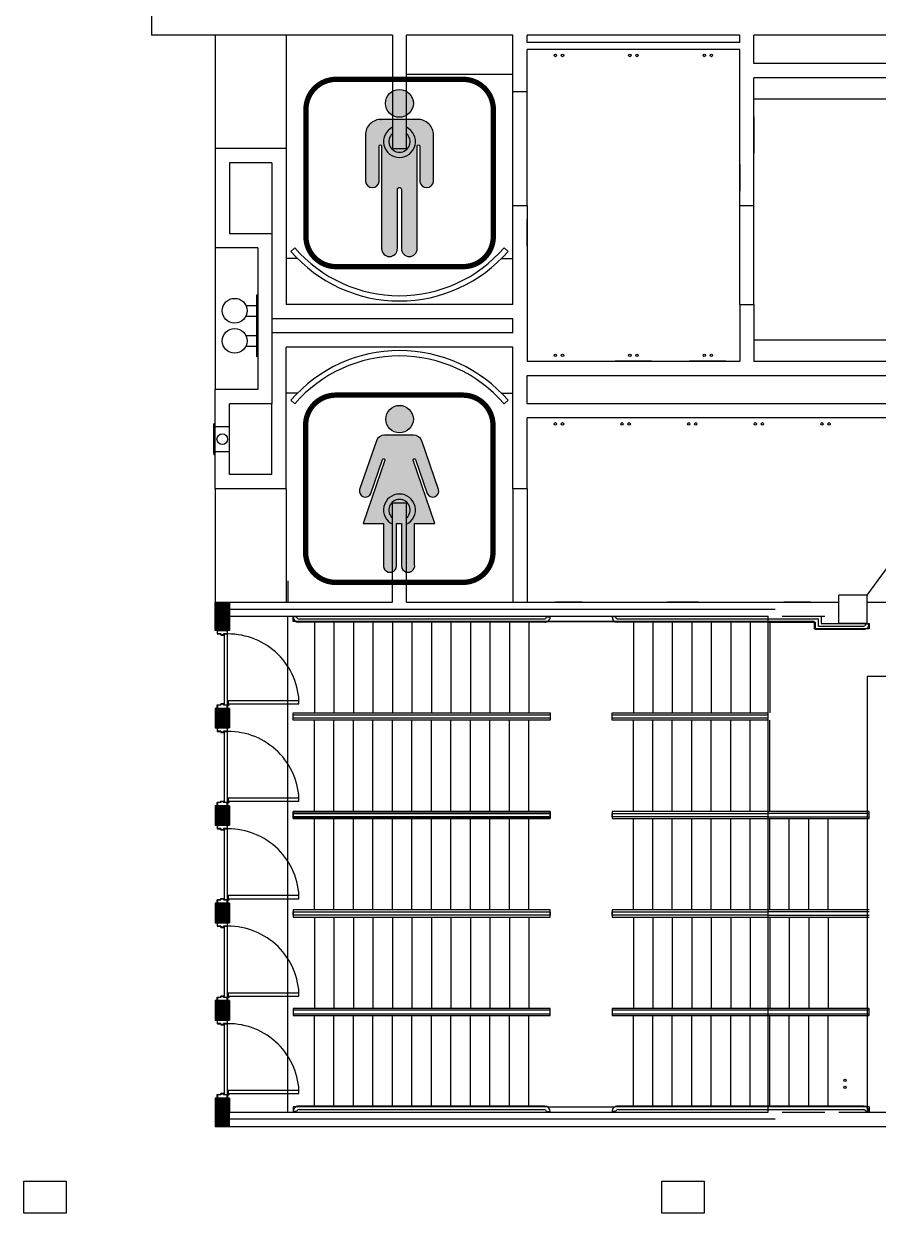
# Model space of a CAD drawing. Extents: x -2543 to 6312, y -522 to 14878.
# Drawn here: x 5508 to 5990, y 5511 to 6182 of the extents above; entities that cross this region are included whole.
import ezdxf

# ---------------------------------------------------------------- set-up
doc = ezdxf.new("R2010")
doc.units = 0
doc.header["$LTSCALE"] = 5000
doc.header["$PDSIZE"] = 1
doc.layers.add('show_xref', color=7, linetype='Continuous')

# ---------------------------------------------------------------- blocks, each defined once
blk = doc.blocks.new('OCCC Phase V$0$I-Rstmen')
h = blk.add_hatch(color=256)
edge = h.paths.add_edge_path()
edge.add_arc((53.94217236, 22.80841982), 7.86485912, 0, 360.0000000000008)
h = blk.add_hatch(color=256)
edge = h.paths.add_edge_path()
edge.add_line((43.36776537, 13.78728022), (43.63229853, 13.78728022))
edge.add_line((43.63229853, 13.78728022), (43.91094377, 13.78728022))
edge.add_arc((43.63935452745231, 4.867709914520999), 8.923704116063677, 88.2559573455592, 179.9812346534924)
edge.add_line((34.71565089, 4.87063258), (34.71565089, -21.32201987))
edge.add_arc((38.616684235, -20.71828853214634), 3.947474216142326, 188.7974105212529, 351.2025894787488)
edge.add_line((42.51771758, -21.32201987), (42.51771758, -1.25956268))
edge.add_arc((43.214330675, -1.25956268), 0.696613095, 0, 180.0000000000004, ccw=False)
edge.add_line((43.91094377, -1.25956268), (43.91094377, -24.66576273))
edge.add_line((43.91094377, -24.66576273), (43.91094377, -59.21777234))
edge.add_arc((48.36926759, -59.21777234), 4.458323819999997, 180.0000000000004, 360)
edge.add_line((52.82759141, -59.21777234), (52.82759141, -25.78034369))
edge.add_arc((53.942172365, -25.78034369), 1.114580955000001, 0, 180.0000000000004, ccw=False)
edge.add_line((55.05675332, -25.78034369), (55.05675332, -59.21777234))
edge.add_arc((59.51507714, -59.21777234), 4.45832382, 180.0000000000004, 360)
edge.add_line((63.97340096, -59.21777234), (63.97340096, -24.66576273))
edge.add_line((63.97340096, -24.66576273), (63.97340096, -1.25956268))
edge.add_arc((64.670014055, -1.25956268), 0.696613095, 0, 180.0000000000004, ccw=False)
edge.add_line((65.36662715, -1.25956268), (65.36662715, -21.32201987))
edge.add_arc((69.267660495, -20.71828853214634), 3.947474216142326, 188.7974105212529, 351.2025894787488)
edge.add_line((73.16869384, -21.32201987), (73.16869384, 4.87063258))
edge.add_arc((64.24499020254778, 4.867709914520907), 8.923704116063677, 0.0187653465081772, 91.74404265444139)
edge.add_line((63.97340096, 13.78728022), (43.36776537, 13.78728022))
at = {"const_width": 3}
blk.add_lwpolyline([(18.18275073, -69.3598488), (89.92841465, -69.3598488, 0.41421356), (106.92080873, -52.36745471), (106.92080873, 19.3782092, 0.41421356), (89.92841465, 36.37060329), (18.18275073, 36.37060329, 0.41421356), (1.19035665, 19.3782092), (1.19035665, -52.36745471, 0.41421356)], format="xyb", close=True, dxfattribs=at)
blk.add_lwpolyline([(43.63229853, 13.78728022), (43.91094377, 13.78728022, 0.42306085), (34.71565089, 4.87063258), (34.71565089, -21.32201987, 0.85714286), (42.51771758, -21.32201987), (42.51771758, -1.25956268, -1), (43.91094377, -1.25956268), (43.91094377, -24.66576273), (43.91094377, -59.21777234, 1), (52.82759141, -59.21777234), (52.82759141, -25.78034369, -1), (55.05675332, -25.78034369), (55.05675332, -59.21777234, 1), (63.97340096, -59.21777234), (63.97340096, -24.66576273), (63.97340096, -1.25956268, -1), (65.36662715, -1.25956268), (65.36662715, -21.32201987, 0.85714286), (73.16869384, -21.32201987), (73.16869384, 4.87063258, 0.42306085), (63.97340096, 13.78728022), (43.36776537, 13.78728022)], format="xyb", close=True)
blk.add_circle((53.94217236, 22.80841982), 7.86485912)
blk = doc.blocks.new('OCCC Phase V$0$I-Rstwmn')
h = blk.add_hatch(color=256)
edge = h.paths.add_edge_path()
edge.add_arc((54.12200597, 22.72633557), 7.79171646, 0, 360.0000000000008)
h = blk.add_hatch(color=256)
edge = h.paths.add_edge_path()
edge.add_line((61.79568616, -0.52068365), (74.05477473, -36.12366201))
edge.add_line((74.05477473, -36.12366201), (62.64704409, -36.12366201))
edge.add_line((62.64704409, -36.12366201), (62.64704409, -59.29985659))
edge.add_arc((58.94181551, -59.98934580506506), 3.768834595433958, -190.54134138529582, 10.54134138529588, ccw=False)
edge.add_line((55.23658693, -59.29985659), (55.23658693, -36.12366201))
edge.add_line((55.23658693, -36.12366201), (53.85041677, -36.12366201))
edge.add_line((53.85041677, -36.12366201), (52.46424661, -36.12366201))
edge.add_line((52.46424661, -36.12366201), (52.46424661, -59.29985659))
edge.add_arc((48.75901802999999, -59.98934580506506), 3.768834595433958, -190.54134138529582, 10.54134138529588, ccw=False)
edge.add_line((45.05378945, -59.29985659), (45.05378945, -36.12366201))
edge.add_line((45.05378945, -36.12366201), (33.64605881, -36.12366201))
edge.add_line((33.64605881, -36.12366201), (45.90514737, -0.52068365))
edge.add_arc((45.24695481802243, -0.3125303474150642), 0.6903225571106276, 342.4504485692472, 519.5495513730091)
edge.add_line((44.60014004, -0.07133359), (38.02170285, -19.17650245))
edge.add_arc((34.86522467057643, -17.93430531251272), 3.392109701286016, 163.4815705511478, 338.5184294105334, ccw=False)
edge.add_line((31.613113, -16.969848), (41.0576729, 10.45914558))
edge.add_arc((45.60846772432711, 8.892181227520654), 4.813014732479354, 89.99999999999437, 160.9999996392767, ccw=False)
edge.add_line((45.60846769, 13.70519596), (53.85041677, 13.70519596))
edge.add_line((53.85041677, 13.70519596), (62.09236584, 13.70519596))
edge.add_arc((62.09236581067292, 8.89218122051089), 4.813014739489101, 19.00000042024533, 89.99999999999437, ccw=False)
edge.add_line((66.64316064, 10.45914558), (76.08772053, -16.969848))
edge.add_arc((72.83560886442355, -17.93430531272942), 3.392109696553987, -158.51842938301013, 16.518429476373626, ccw=False)
edge.add_line((69.67913069, -19.17650245), (63.10069349, -0.07133359))
edge.add_arc((62.45387871197757, -0.312530347415064), 0.6903225571106243, 20.45044862699087, 197.5495514307545)
at = {"const_width": 3}
blk.add_lwpolyline([(18.11510496, -69.44193305), (89.86076888, -69.44193305, 0.41421356), (106.85316297, -52.44953897), (106.85316297, 19.29612495, 0.41421356), (89.86076888, 36.28851904), (18.11510496, 36.28851904, 0.41421356), (1.12271088, 19.29612495), (1.12271088, -52.44953897, 0.41421356)], format="xyb", close=True, dxfattribs=at)
blk.add_lwpolyline([(61.79568616, -0.52068365, -0.975), (63.10069349, -0.07133359), (69.67913069, -19.17650245, 0.9576), (76.08772053, -16.969848), (66.64316064, 10.45914558, 0.32010252), (62.09236584, 13.70519596), (53.85041677, 13.70519596), (45.60846769, 13.70519596, 0.32010252), (41.0576729, 10.45914558), (31.613113, -16.969848, 0.9576), (38.02170285, -19.17650245), (44.60014004, -0.07133359, -0.975), (45.90514737, -0.52068365), (33.64605881, -36.12366201), (45.05378945, -36.12366201), (45.05378945, -59.29985659, 1.20325203), (52.46424661, -59.29985659), (52.46424661, -36.12366201), (53.85041677, -36.12366201), (55.23658693, -36.12366201), (55.23658693, -59.29985659, 1.20325203), (62.64704409, -59.29985659), (62.64704409, -36.12366201), (74.05477473, -36.12366201)], format="xyb", close=True)
blk.add_circle((54.12200597, 22.72633557), 7.79171646)
blk = doc.blocks.new('FACILITY_X0000198')
at = {"layer": 'show_xref', "color": 0}
for p, q in [((5580.00004448, 6210), (5580.00004448, 6176)), ((5716.00004448, 6176), (5580.00004448, 6176)), ((5616.00004448, 6176), (5616.00004448, 6112)), ((5656.00004448, 6176), (5656.00004448, 6112)), ((5716.00004448, 6176), (5716.00004448, 6112)), ((5784.00004448, 6176), (5724.00004448, 6176)), ((5724.00004448, 6112), (5724.00004448, 6176)), ((5784.00004448, 6144), (5784.00004448, 6176)), ((5912.00004448, 6176), (5792.00004448, 6176)), ((5792.00004448, 6172), (5792.00004448, 6176)), ((5912.00004448, 6172), (5792.00004448, 6172)), ((5912.00004448, 6172), (5912.00004448, 6176)), ((6164.00004448, 6176), (5920.00004448, 6176)), ((5920.00004448, 6160), (5920.00004448, 6176)), ((5792.00004448, 6144), (5792.00004448, 6168)), ((5912.00004448, 6168), (5792.00004448, 6168)), ((5912.00004448, 6080), (5912.00004448, 6168)), ((6164.00004448, 6160), (5920.00004448, 6160)), ((5724.00004448, 6154), (5784.00004448, 6154)), ((6164.00004448, 6152), (5920.00004448, 6152)), ((5920.00004448, 6080), (5920.00004448, 6152)), ((5783.99995552, 6080), (5783.99995552, 6144)), ((5792.00004448, 6144), (5784.00004448, 6144)), ((5791.99995552, 6080), (5791.99995552, 6144)), ((6164.00004448, 6140), (5919.99995552, 6140)), ((5919.99995552, 6130), (5919.99995552, 6109.5)), ((5656.00004448, 6112), (5616.00004448, 6112)), ((5616.00004448, 6112), (5616.00004448, 6056)), ((5656.00004448, 6112), (5656.00004448, 6024)), ((5716.00004448, 6112), (5724.00004448, 6112)), ((5648.00004448, 6104), (5624.00004448, 6104)), ((5624.00004448, 6104), (5624.00004448, 6064)), ((5648.00004448, 6104), (5648.00004448, 6064)), ((5911.99995552, 6103), (5911.99995552, 6088)), ((5784.00004448, 6080), (5792.00004448, 6080)), ((5784.00004448, 6024), (5784.00004448, 6080)), ((5792.00004448, 6080), (5792.00004448, 5992)), ((5911.99995552, 6024), (5911.99995552, 6080)), ((5912.00004448, 6080), (5920.00004448, 6080)), ((5919.99995552, 6024), (5919.99995552, 6080)), ((5792.00004448, 6056.9375), (5792.00004448, 6071.9375)), ((5648.00004448, 6064), (5624.00004448, 6064)), ((5648.00004448, 6064), (5648.00004448, 6016)), ((5616.00004448, 6056), (5616.00004448, 5976)), ((5640.00004448, 6056), (5616.00004448, 6056)), ((5640.00004448, 6056), (5640.00004448, 5976)), ((5661.00080252, 6055.9803253), (5658.73155252, 6054.0180753)), ((5778.99928643, 6055.9803253), (5781.26853643, 6054.0180753)), ((5662.47030252, 6049.9803253), (5656.00080252, 6049.9803253)), ((5777.52978643, 6049.9803253), (5783.99928643, 6049.9803253)), ((5633.32091948, 6023.5), (5639.50004448, 6023.5)), ((5784.00004448, 6024), (5656.00004448, 6024)), ((5912.00004448, 6024), (5912.00004448, 5992)), ((5912.00004448, 6024), (5920.00004448, 6024)), ((5920.00004448, 6024), (5920.00004448, 5992)), ((5633.32091948, 6017.5), (5639.50004448, 6017.5)), ((5784.00004448, 6016), (5648.00004448, 6016)), ((5648.00004448, 6016), (5648.00004448, 6008)), ((5784.00004448, 6008), (5784.00004448, 6016)), ((5633.32091948, 6006.5), (5639.50004448, 6006.5)), ((5784.00004448, 6008), (5648.00004448, 6008)), ((5648.00004448, 6008), (5648.00004448, 5968)), ((5919.99995552, 6004), (6164.00004448, 6004)), ((5633.32091948, 6000.5), (5639.50004448, 6000.5)), ((5784.00004448, 6000), (5656.00004448, 6000)), ((5656.00004448, 5920), (5656.00004448, 6000)), ((5784.00004448, 5920), (5784.00004448, 6000)), ((5792.00004448, 5992), (5912.00004448, 5992)), ((5799.74995552, 5992), (5820.24995552, 5992)), ((5862.24995552, 5992), (5841.74995552, 5992)), ((5904.24995552, 5992), (5883.74995552, 5992)), ((5920.00004448, 5992), (6164.00004448, 5992)), ((5930.37495902, 5992), (5948.37495202, 5992)), ((5792.00004448, 5968), (5792.00004448, 5984)), ((5792.00004448, 5984), (6096.00004448, 5984)), ((5616.00004448, 5920), (5616.00004448, 5976)), ((5640.00004448, 5976), (5616.00004448, 5976)), ((5662.46946711, 5974.01961717), (5655.99996711, 5974.01961717)), ((5660.99996711, 5968.01961717), (5658.73071711, 5969.98186717)), ((5777.53046711, 5974.01961717), (5783.99996711, 5974.01961717)), ((5778.99996711, 5968.01961717), (5781.26921711, 5969.98186717)), ((5624.00004448, 5928), (5624.00004448, 5968)), ((5648.00004448, 5968), (5624.00004448, 5968)), ((5648.00004448, 5928), (5648.00004448, 5968)), ((6096.00004448, 5968), (5792.00004448, 5968)), ((5615.99995552, 5939), (5615.99995552, 5957)), ((5615.99995552, 5957), (5615.99995552, 5957)), ((5792.00004448, 5920), (5792.00004448, 5960)), ((6016.00004448, 5960), (5792.00004448, 5960)), ((5615.99995552, 5939), (5615.99995552, 5939)), ((5648.00004448, 5928), (5624.00004448, 5928)), ((5616.00004448, 5920), (5616.00004448, 5856)), ((5656.00004448, 5920), (5616.00004448, 5920)), ((5656.00004448, 5920), (5656.00004448, 5856)), ((5783.99995552, 5920), (5783.99995552, 5856)), ((5792.00004448, 5920), (5784.00004448, 5920)), ((5791.99995552, 5920), (5791.99995552, 5856)), ((5716.00004448, 5856), (5716.00004448, 5912)), ((5716.00004448, 5912), (5724.00004448, 5912)), ((5724.00004448, 5856), (5724.00004448, 5912)), ((5984.00008895, 5860.0000625), (6016.00004448, 5904)), ((5657, 5868.000125), (5657, 5855.99953052)), ((5616, 5856), (5624, 5856)), ((5616, 5856), (5624, 5856)), ((5616.00004448, 5856), (5716.00004448, 5856)), ((5616.00004448, 5856), (5616.00004448, 5840.00018627)), ((5724.00004448, 5856), (5968.00004448, 5856)), ((5823.06254448, 5856), (5808.06254448, 5856)), ((5888.75006671, 5856), (5871.25006671, 5856)), ((5951.93758895, 5856), (5936.93758895, 5856)), ((5984.00008895, 5860.0000625), (5968.00008895, 5860.0000625)), ((5968.00008895, 5844.0000625), (5968.00008895, 5860.0000625)), ((5984.00008895, 5844.0000625), (5984.00008895, 5860.0000625)), ((5984.00008895, 5856), (6096.00004448, 5856)), ((5619, 5852.000125), (5932, 5852.000125)), ((5624.00004448, 5848), (5928.00004448, 5848)), ((5624.00004448, 5848), (5624.00004448, 5840.00018627)), ((5657, 5568), (5657, 5848)), ((5660.00189092, 5845), (5660.00189092, 5848)), ((5661.95620769, 5847.6), (5660.00189092, 5847.6)), ((5661.50522796, 5845), (5660.00189092, 5845)), ((5954.00000867, 5845), (5661.50522796, 5845)), ((5802.00189092, 5844.6), (5663.00189092, 5844.6)), ((5663.40189092, 5846.5), (5801.60189092, 5846.5)), ((5672.00189092, 5844.6), (5672.00189092, 5793.4)), ((5683.00189092, 5844.6), (5683.00189092, 5793.4)), ((5694.00189092, 5844.6), (5694.00189092, 5793.4)), ((5705.00189092, 5844.6), (5705.00189092, 5793.4)), ((5716.00189092, 5844.6), (5716.00189092, 5793.4)), ((5727.00189092, 5844.6), (5727.00189092, 5793.4)), ((5738.00189092, 5844.6), (5738.00189092, 5793.4)), ((5749.00189092, 5844.6), (5749.00189092, 5793.4)), ((5760.00189092, 5844.6), (5760.00189092, 5793.4)), ((5771.00189092, 5844.6), (5771.00189092, 5793.4)), ((5782.00189092, 5844.6), (5782.00189092, 5793.4)), ((5793.00189092, 5844.6), (5793.00189092, 5793.4)), ((5803.04757415, 5847.6), (5805.00189092, 5847.6)), ((5803.49855387, 5845), (5841.47277772, 5845)), ((5841.92375744, 5847.6), (5839.96944067, 5847.6)), ((5928.00004448, 5844.6), (5842.96944067, 5844.6)), ((5843.36944067, 5846.5), (5928.00004448, 5846.5)), ((5851.96944067, 5844.6), (5851.96944067, 5793.4)), ((5862.96944067, 5844.6), (5862.96944067, 5793.4)), ((5873.96944067, 5844.6), (5873.96944067, 5793.4)), ((5884.96944067, 5844.6), (5884.96944067, 5793.4)), ((5895.96944067, 5844.6), (5895.96944067, 5793.4)), ((5906.96944067, 5844.6), (5906.96944067, 5793.4)), ((5917.96944067, 5844.6), (5917.96944067, 5793.4)), ((5928.00004448, 5568), (5928.00004448, 5848)), ((5928.00004448, 5846.5), (5956.50058551, 5846.5)), ((5928.00004448, 5844.6), (5954.60058551, 5844.6)), ((5928.96944067, 5844.6), (5928.96944067, 5793.4)), ((5936.00004448, 5848), (5960.00004448, 5848)), ((5954.00000867, 5845), (5954.00000857, 5841)), ((5954.60058551, 5844.6), (5954.60058551, 5840.60057686)), ((5956.50058551, 5842.50057686), (5956.50058551, 5846.5)), ((5956.50058551, 5842.50057686), (5981.96944932, 5842.50057686)), ((5958.00000874, 5847.99942314), (5958.00000865, 5844)), ((5958.00000865, 5844), (5984.96944067, 5844)), ((5984.00008895, 5844.0000625), (5968.00008895, 5844.0000625)), ((5984.00008895, 5844.0000625), (5968.00008895, 5844.0000625)), ((5984.96944932, 5843.60057686), (5983.06944932, 5843.60057686)), ((5984.96944067, 5844), (5984.96944067, 5841)), ((5624.00004448, 5840.00018627), (5616.00004448, 5840.00018627)), ((5617.62505025, 5839.87518627), (5617.62505025, 5840.00018627)), ((5617.62505025, 5840.00018627), (5622.37505025, 5840.00018627)), ((5622.37505025, 5840.00018627), (5622.37505025, 5839.87518627)), ((5954.60058551, 5841), (5954.00000857, 5841)), ((5984.96944067, 5841), (5954.60058551, 5841)), ((5981.96944932, 5840.60057686), (5954.60058551, 5840.60057686)), ((6142, 5814.000125), (5984, 5814.000125)), ((5984, 5814.000125), (5984, 5568.000125)), ((5624.00004448, 5796.00018627), (5616.00004448, 5796.00018627)), ((5616.00004448, 5796.00002424), (5616.00004448, 5785.00001212)), ((5617.62505025, 5796.12518627), (5617.62505025, 5796.00018627)), ((5617.62505025, 5796.00018627), (5622.37505025, 5796.00018627)), ((5622.37505025, 5796.00018627), (5622.37505025, 5796.12518627)), ((5624.00004448, 5796.00002424), (5624.00004448, 5785.00001212)), ((5660.00189092, 5789.4), (5660.00189092, 5793.4)), ((5660.00189092, 5793.4), (5805.00189092, 5793.4)), ((5660.00189092, 5790.45), (5660.00189092, 5792.35)), ((5660.00189092, 5792.35), (5805.00189092, 5792.35)), ((5805.00189092, 5790.45), (5660.00189092, 5790.45)), ((5805.00189092, 5789.4), (5660.00189092, 5789.4)), ((5672.00189092, 5737.8), (5672.00189092, 5789.4)), ((5683.00189092, 5737.8), (5683.00189092, 5789.4)), ((5694.00189092, 5737.8), (5694.00189092, 5789.4)), ((5705.00189092, 5737.8), (5705.00189092, 5789.4)), ((5716.00189092, 5737.8), (5716.00189092, 5789.4)), ((5727.00189092, 5737.8), (5727.00189092, 5789.4)), ((5738.00189092, 5737.8), (5738.00189092, 5789.4)), ((5749.00189092, 5737.8), (5749.00189092, 5789.4)), ((5760.00189092, 5737.8), (5760.00189092, 5789.4)), ((5771.00189092, 5737.8), (5771.00189092, 5789.4)), ((5782.00189092, 5737.8), (5782.00189092, 5789.4)), ((5793.00189092, 5737.8), (5793.00189092, 5789.4)), ((5805.00189092, 5793.4), (5805.00189092, 5789.4)), ((5805.00189092, 5792.35), (5805.00189092, 5790.45)), ((5839.96944067, 5789.4), (5839.96944067, 5793.4)), ((5839.96944067, 5793.4), (5928.00004448, 5793.4)), ((5839.96944067, 5790.45), (5839.96944067, 5792.35)), ((5839.96944067, 5792.35), (5928.00004448, 5792.35)), ((5928.00004448, 5790.45), (5839.96944067, 5790.45)), ((5928.00004448, 5789.4), (5839.96944067, 5789.4)), ((5851.96944067, 5737.8), (5851.96944067, 5789.4)), ((5862.96944067, 5737.8), (5862.96944067, 5789.4)), ((5873.96944067, 5737.8), (5873.96944067, 5789.4)), ((5884.96944067, 5737.8), (5884.96944067, 5789.4)), ((5895.96944067, 5737.8), (5895.96944067, 5789.4)), ((5906.96944067, 5737.8), (5906.96944067, 5789.4)), ((5917.96944067, 5737.8), (5917.96944067, 5789.4)), ((5928.96944067, 5737.8), (5928.96944067, 5789.4)), ((5624.00004448, 5785.00001212), (5616.00004448, 5785.00001212)), ((5617.62505025, 5784.87501212), (5617.62505025, 5785.00001212)), ((5617.62505025, 5785.00001212), (5622.37505025, 5785.00001212)), ((5622.37505025, 5785.00001212), (5622.37505025, 5784.87501212)), ((5624.00004448, 5741.00001212), (5616.00004448, 5741.00001212)), ((5616.00004448, 5741.00001212), (5616.00004448, 5730)), ((5617.62505025, 5741.12501212), (5617.62505025, 5741.00001212)), ((5617.62505025, 5741.00001212), (5622.37505025, 5741.00001212)), ((5622.37505025, 5741.00001212), (5622.37505025, 5741.12501212)), ((5624.00004448, 5741.00001212), (5624.00004448, 5730)), ((5660.00189092, 5733.8), (5660.00189092, 5737.8)), ((5660.00189092, 5737.8), (5805.00189092, 5737.8)), ((5660.00189092, 5737.8), (5660.00189092, 5733.8)), ((5805.00189092, 5737.8), (5660.00189092, 5737.8)), ((5660.00189092, 5736.75), (5660.00189092, 5734.85)), ((5805.00189092, 5736.75), (5660.00189092, 5736.75)), ((5660.00189092, 5734.85), (5660.00189092, 5736.75)), ((5660.00189092, 5736.75), (5805.00189092, 5736.75)), ((5660.00189092, 5734.85), (5805.00189092, 5734.85)), ((5805.00189092, 5734.85), (5660.00189092, 5734.85)), ((5805.00189092, 5737.8), (5805.00189092, 5733.8)), ((5805.00189092, 5733.8), (5805.00189092, 5737.8)), ((5805.00189092, 5734.85), (5805.00189092, 5736.75)), ((5805.00189092, 5736.75), (5805.00189092, 5734.85)), ((5928.00004448, 5737.8), (5839.96944067, 5737.8)), ((5839.96944067, 5737.8), (5839.96944067, 5733.8)), ((5839.96944067, 5734.85), (5839.96944067, 5736.75)), ((5839.96944067, 5736.75), (5928.00004448, 5736.75)), ((5928.00004448, 5734.85), (5839.96944067, 5734.85)), ((5984.96944067, 5737.8), (5928.00004448, 5737.8)), ((5984.96944067, 5736.75), (5928.00004448, 5736.75)), ((5928.00004448, 5734.85), (5984.96944067, 5734.85)), ((5984.96944067, 5733.8), (5984.96944067, 5737.8)), ((5984.96944067, 5734.85), (5984.96944067, 5736.75)), ((5624.00004448, 5730), (5616.00004448, 5730)), ((5617.62505025, 5729.875), (5617.62505025, 5730)), ((5617.62505025, 5730), (5622.37505025, 5730)), ((5622.37505025, 5730), (5622.37505025, 5729.875)), ((5805.00189092, 5733.8), (5660.00189092, 5733.8)), ((5660.00189092, 5733.8), (5805.00189092, 5733.8)), ((5672.00189092, 5682.2), (5672.00189092, 5733.8)), ((5683.00189092, 5682.2), (5683.00189092, 5733.8)), ((5694.00189092, 5682.2), (5694.00189092, 5733.8)), ((5705.00189092, 5682.2), (5705.00189092, 5733.8)), ((5716.00189092, 5682.2), (5716.00189092, 5733.8)), ((5727.00189092, 5682.2), (5727.00189092, 5733.8)), ((5738.00189092, 5682.2), (5738.00189092, 5733.8)), ((5749.00189092, 5682.2), (5749.00189092, 5733.8)), ((5760.00189092, 5682.2), (5760.00189092, 5733.8)), ((5771.00189092, 5682.2), (5771.00189092, 5733.8)), ((5782.00189092, 5682.2), (5782.00189092, 5733.8)), ((5793.00189092, 5682.2), (5793.00189092, 5733.8)), ((5839.96944067, 5733.8), (5928.00004448, 5733.8)), ((5851.96944067, 5682.2), (5851.96944067, 5733.8)), ((5862.96944067, 5682.2), (5862.96944067, 5733.8)), ((5873.96944067, 5682.2), (5873.96944067, 5733.8)), ((5884.96944067, 5682.2), (5884.96944067, 5733.8)), ((5895.96944067, 5682.2), (5895.96944067, 5733.8)), ((5906.96944067, 5682.2), (5906.96944067, 5733.8)), ((5917.96944067, 5682.2), (5917.96944067, 5733.8)), ((5928.00004448, 5733.8), (5984.96944067, 5733.8)), ((5928.96944067, 5682.2), (5928.96944067, 5733.8)), ((5939.96944067, 5682.2), (5939.96944067, 5733.8)), ((5950.96944067, 5682.2), (5950.96944067, 5733.8)), ((5961.96944067, 5682.2), (5961.96944067, 5733.8)), ((5616.00004448, 5686), (5616.00004448, 5674.99998788)), ((5624.00004448, 5686), (5616.00004448, 5686)), ((5617.62505025, 5686.125), (5617.62505025, 5686)), ((5617.62505025, 5686), (5622.37505025, 5686)), ((5622.37505025, 5686), (5622.37505025, 5686.125)), ((5624.00004448, 5686), (5624.00004448, 5674.99998788)), ((5660.00189092, 5682.2), (5660.00189092, 5678.2)), ((5805.00189092, 5682.2), (5660.00189092, 5682.2)), ((5660.00189092, 5679.25), (5660.00189092, 5681.15)), ((5660.00189092, 5681.15), (5805.00189092, 5681.15)), ((5805.00189092, 5678.2), (5805.00189092, 5682.2)), ((5805.00189092, 5681.15), (5805.00189092, 5679.25)), ((5928.00004448, 5682.2), (5839.96944067, 5682.2)), ((5839.96944067, 5682.2), (5839.96944067, 5678.2)), ((5839.96944067, 5679.25), (5839.96944067, 5681.15)), ((5839.96944067, 5681.15), (5928.00004448, 5681.15)), ((5984.96944067, 5682.2), (5928.00004448, 5682.2)), ((5984.96944067, 5681.15), (5928.00004448, 5681.15)), ((5624.00004448, 5674.99998788), (5616.00004448, 5674.99998788)), ((5617.62505025, 5674.87498788), (5617.62505025, 5674.99998788)), ((5617.62505025, 5674.99998788), (5622.37505025, 5674.99998788)), ((5622.37505025, 5674.99998788), (5622.37505025, 5674.87498788)), ((5805.00189092, 5679.25), (5660.00189092, 5679.25)), ((5660.00189092, 5678.2), (5805.00189092, 5678.2)), ((5672.00189092, 5678.2), (5672.00189092, 5626.6)), ((5683.00189092, 5678.2), (5683.00189092, 5626.6)), ((5694.00189092, 5678.2), (5694.00189092, 5626.6)), ((5705.00189092, 5678.2), (5705.00189092, 5626.6)), ((5716.00189092, 5678.2), (5716.00189092, 5626.6)), ((5727.00189092, 5678.2), (5727.00189092, 5626.6)), ((5738.00189092, 5678.2), (5738.00189092, 5626.6)), ((5749.00189092, 5678.2), (5749.00189092, 5626.6)), ((5760.00189092, 5678.2), (5760.00189092, 5626.6)), ((5771.00189092, 5678.2), (5771.00189092, 5626.6)), ((5782.00189092, 5678.2), (5782.00189092, 5626.6)), ((5793.00189092, 5678.2), (5793.00189092, 5626.6)), ((5928.00004448, 5679.25), (5839.96944067, 5679.25)), ((5839.96944067, 5678.2), (5928.00004448, 5678.2)), ((5851.96944067, 5678.2), (5851.96944067, 5626.6)), ((5862.96944067, 5678.2), (5862.96944067, 5626.6)), ((5873.96944067, 5678.2), (5873.96944067, 5626.6)), ((5884.96944067, 5678.2), (5884.96944067, 5626.6)), ((5895.96944067, 5678.2), (5895.96944067, 5626.6)), ((5906.96944067, 5678.2), (5906.96944067, 5626.6)), ((5917.96944067, 5678.2), (5917.96944067, 5626.6)), ((5928.00004448, 5679.25), (5984.96944067, 5679.25)), ((5928.00004448, 5678.2), (5984.96944067, 5678.2)), ((5928.96944067, 5678.2), (5928.96944067, 5626.6)), ((5939.96944067, 5678.2), (5939.96944067, 5626.6)), ((5950.96944067, 5678.2), (5950.96944067, 5626.6)), ((5961.96944067, 5678.2), (5961.96944067, 5626.6)), ((5616.00004448, 5630.99998788), (5616.00004448, 5619.99997576)), ((5624.00004448, 5630.99998788), (5616.00004448, 5630.99998788)), ((5617.62505025, 5631.12498788), (5617.62505025, 5630.99998788)), ((5617.62505025, 5630.99998788), (5622.37505025, 5630.99998788)), ((5622.37505025, 5630.99998788), (5622.37505025, 5631.12498788)), ((5624.00004448, 5630.99998788), (5624.00004448, 5619.99997576)), ((5660.00189092, 5626.6), (5660.00189092, 5622.6)), ((5805.00189092, 5626.6), (5660.00189092, 5626.6)), ((5660.00189092, 5625.55), (5660.00189092, 5623.65)), ((5805.00189092, 5625.55), (5660.00189092, 5625.55)), ((5660.00189092, 5623.65), (5805.00189092, 5623.65)), ((5660.00189092, 5622.6), (5805.00189092, 5622.6)), ((5672.00189092, 5571.4), (5672.00189092, 5622.6)), ((5683.00189092, 5571.4), (5683.00189092, 5622.6)), ((5694.00189092, 5571.4), (5694.00189092, 5622.6)), ((5705.00189092, 5571.4), (5705.00189092, 5622.6)), ((5716.00189092, 5571.4), (5716.00189092, 5622.6)), ((5727.00189092, 5571.4), (5727.00189092, 5622.6)), ((5738.00189092, 5571.4), (5738.00189092, 5622.6)), ((5749.00189092, 5571.4), (5749.00189092, 5622.6)), ((5760.00189092, 5571.4), (5760.00189092, 5622.6)), ((5771.00189092, 5571.4), (5771.00189092, 5622.6)), ((5782.00189092, 5571.4), (5782.00189092, 5622.6)), ((5793.00189092, 5571.4), (5793.00189092, 5622.6)), ((5805.00189092, 5622.6), (5805.00189092, 5626.6)), ((5805.00189092, 5623.65), (5805.00189092, 5625.55)), ((5928.00004448, 5626.6), (5839.96944067, 5626.6)), ((5839.96944067, 5626.6), (5839.96944067, 5622.6)), ((5928.00004448, 5625.55), (5839.96944067, 5625.55)), ((5839.96944067, 5625.55), (5839.96944067, 5623.65)), ((5839.96944067, 5623.65), (5928.00004448, 5623.65)), ((5839.96944067, 5622.6), (5928.00004448, 5622.6)), ((5851.96944067, 5571.4), (5851.96944067, 5622.6)), ((5862.96944067, 5571.4), (5862.96944067, 5622.6)), ((5873.96944067, 5571.4), (5873.96944067, 5622.6)), ((5884.96944067, 5571.4), (5884.96944067, 5622.6)), ((5895.96944067, 5571.4), (5895.96944067, 5622.6)), ((5906.96944067, 5571.4), (5906.96944067, 5622.6)), ((5917.96944067, 5571.4), (5917.96944067, 5622.6)), ((5984.96944067, 5626.6), (5928.00004448, 5626.6)), ((5984.96944067, 5625.55), (5928.00004448, 5625.55)), ((5928.00004448, 5623.65), (5984.96944067, 5623.65)), ((5928.00004448, 5622.6), (5984.96944067, 5622.6)), ((5928.96944067, 5571.4), (5928.96944067, 5622.6)), ((5939.96944067, 5571.4), (5939.96944067, 5622.6)), ((5950.96944067, 5571.4), (5950.96944067, 5622.6)), ((5961.96944067, 5571.4), (5961.96944067, 5622.6)), ((5984.96944067, 5622.6), (5984.96944067, 5626.6)), ((5984.96944067, 5623.65), (5984.96944067, 5625.55)), ((5624.00004448, 5619.99997576), (5616.00004448, 5619.99997576)), ((5617.62505025, 5619.87497576), (5617.62505025, 5619.99997576)), ((5617.62505025, 5619.99997576), (5622.37505025, 5619.99997576)), ((5622.37505025, 5619.99997576), (5622.37505025, 5619.87497576)), ((5616.00004448, 5575.99997576), (5616.00004448, 5560)), ((5624.00005603, 5575.99997576), (5616.00004448, 5575.99997576)), ((5617.62505025, 5576.12497576), (5617.62505025, 5575.99997576)), ((5617.62505025, 5575.99997576), (5622.37505025, 5575.99997576)), ((5622.37505025, 5575.99997576), (5622.37505025, 5576.12497576)), ((5624.00004448, 5575.99997576), (5624.00004448, 5568)), ((5624.00004448, 5568), (5928.00004448, 5568)), ((5660.00189092, 5571), (5660.00189092, 5568)), ((5661.50522796, 5571), (5660.00189092, 5571)), ((5661.95620769, 5568.4), (5660.00189092, 5568.4)), ((5803.49855387, 5571), (5661.50522796, 5571)), ((5802.00189092, 5571.4), (5663.00189092, 5571.4)), ((5663.40189092, 5569.5), (5801.60189092, 5569.5)), ((5803.04757415, 5568.4), (5805.00189092, 5568.4)), ((5803.49855387, 5571), (5841.47277772, 5571)), ((5841.92375744, 5568.4), (5839.96944067, 5568.4)), ((5984.96944067, 5571), (5841.47277772, 5571)), ((5928.00004448, 5571.4), (5842.96944067, 5571.4)), ((5843.36944067, 5569.5), (5928.00004448, 5569.5)), ((5981.96944067, 5571.4), (5928.00004448, 5571.4)), ((5928.00004448, 5569.5), (5981.96944067, 5569.5)), ((5936.00004448, 5568), (5960.00004448, 5568)), ((5968.00004448, 5568), (6160.00004448, 5568)), ((5984.96944067, 5568.4), (5983.06944067, 5568.4)), ((5984.96944067, 5571), (5984.96944067, 5568)), ((5932, 5564.000125), (5619, 5564.000125)), ((5932, 5564.000125), (5932, 5564.000125)), ((5616.00004448, 5560), (6184.00004448, 5560)), ((5508, 5511), (5508, 5529)), ((5508, 5529), (5532, 5529)), ((5532, 5529), (5532, 5511)), ((5868, 5511), (5868, 5529)), ((5868, 5529), (5892, 5529)), ((5892, 5529), (5892, 5511)), ((5532, 5511), (5508, 5511)), ((5532, 5511), (5532, 5511)), ((5892, 5511), (5868, 5511)), ((5892, 5511), (5892, 5511))]:
    blk.add_line(p, q, dxfattribs=at)
for points in [[(5639.50004448, 6029.5), (5640.00004448, 6029.5), (5640.00004448, 5994.5), (5639.50004448, 5994.5), (5639.50004448, 6029.5)], [(5616, 5856), (5623.99995552, 5856), (5623.99995552, 5840.00018627), (5616, 5840.00018627)], [(5621.12505025, 5837.93768627), (5621.12505025, 5798.06268627), (5622.87505025, 5798.06268627), (5622.87505025, 5837.93768627)], [(5623.99995552, 5796.00002424), (5615.99995552, 5796.00002424), (5615.99995552, 5785.00001212), (5623.99995552, 5785.00001212)], [(5663.28130025, 5800.28143627), (5623.40630025, 5800.28143627), (5623.40630025, 5798.53143627), (5663.28130025, 5798.53143627)], [(5621.12505025, 5782.93751212), (5621.12505025, 5743.06251212), (5622.87505025, 5743.06251212), (5622.87505025, 5782.93751212)], [(5663.28130025, 5745.28126212), (5623.40630025, 5745.28126212), (5623.40630025, 5743.53126212), (5663.28130025, 5743.53126212)], [(5623.99995552, 5741.00001212), (5615.99995552, 5741.00001212), (5615.99995552, 5730), (5623.99995552, 5730)], [(5621.12505025, 5727.9375), (5621.12505025, 5688.0625), (5622.87505025, 5688.0625), (5622.87505025, 5727.9375)], [(5663.28130025, 5690.28125), (5623.40630025, 5690.28125), (5623.40630025, 5688.53125), (5663.28130025, 5688.53125)], [(5623.99995552, 5686), (5615.99995552, 5686), (5615.99995552, 5674.99998788), (5623.99995552, 5674.99998788)], [(5621.12505025, 5672.93748788), (5621.12505025, 5633.06248788), (5622.87505025, 5633.06248788), (5622.87505025, 5672.93748788)], [(5663.28130025, 5635.28123788), (5623.40630025, 5635.28123788), (5623.40630025, 5633.53123788), (5663.28130025, 5633.53123788)], [(5623.99995552, 5630.99998788), (5615.99995552, 5630.99998788), (5615.99995552, 5619.99997576), (5623.99995552, 5619.99997576)], [(5621.12505025, 5617.93747576), (5621.12505025, 5578.06247576), (5622.87505025, 5578.06247576), (5622.87505025, 5617.93747576)], [(5663.28130025, 5580.28122576), (5623.40630025, 5580.28122576), (5623.40630025, 5578.53122576), (5663.28130025, 5578.53122576)], [(5616, 5560), (5623.99995552, 5560), (5623.99995552, 5575.99997576), (5616, 5575.99997576)]]:
    blk.add_lwpolyline(points, close=True, dxfattribs=at)
blk.add_lwpolyline([(5615.99995552, 5957, 0.41421356), (5614.99995552, 5956), (5614.99995552, 5940, 0.41421356), (5615.99995552, 5939)], format="xyb", dxfattribs=at)
blk.add_lwpolyline([(5615.99995552, 5941), (5623.99995552, 5941), (5623.99995552, 5955), (5615.99995552, 5955)], dxfattribs=at)
at = {"layer": 'show_xref', "color": 0, "const_width": 8}
for points in [[(5619.99997776, 5856), (5619.99997776, 5840.00018627)], [(5619.99997776, 5796.00002424), (5619.99997776, 5785.00001212)], [(5619.99997776, 5741.00001212), (5619.99997776, 5730)], [(5619.99997776, 5686), (5619.99997776, 5674.99998788)], [(5619.99997776, 5630.99998788), (5619.99997776, 5619.99997576)], [(5619.99997776, 5575.99997576), (5619.99997776, 5560)]]:
    blk.add_lwpolyline(points, dxfattribs=at)
at = {"layer": 'show_xref', "color": 0}
for points in [[(5617.25005025, 5839.87518627, 0.41421356), (5617.12505025, 5839.75018627), (5617.12505025, 5838.12518627, 0.41421356), (5617.25005025, 5838.00018627), (5619.12505025, 5838.00018627), (5619.12505025, 5837.50018627, 0.41421356), (5619.25005025, 5837.37518627), (5620.75005025, 5837.37518627, 0.41421356), (5620.87505025, 5837.50018627), (5620.87505025, 5838.00018627), (5622.75005025, 5838.00018627, 0.41421356), (5622.87505025, 5838.12518627), (5622.87505025, 5839.75018627, 0.41421356), (5622.75005025, 5839.87518627), (5622.37505025, 5839.87518627), (5622.37505025, 5839.75018627), (5622.75005025, 5839.75018627), (5622.75005025, 5838.12518627), (5620.75005025, 5838.12518627), (5620.75005025, 5837.50018627), (5619.25005025, 5837.50018627), (5619.25005025, 5838.12518627), (5617.25005025, 5838.12518627), (5617.25005025, 5839.75018627), (5617.62505025, 5839.75018627), (5617.62505025, 5839.87518627)], [(5617.25005025, 5796.12518627, -0.41421356), (5617.12505025, 5796.25018627), (5617.12505025, 5797.87518627, -0.41421356), (5617.25005025, 5798.00018627), (5619.12505025, 5798.00018627), (5619.12505025, 5798.50018627, -0.41421356), (5619.25005025, 5798.62518627), (5620.75005025, 5798.62518627, -0.41421356), (5620.87505025, 5798.50018627), (5620.87505025, 5798.00018627), (5622.75005025, 5798.00018627, -0.41421356), (5622.87505025, 5797.87518627), (5622.87505025, 5796.25018627, -0.41421356), (5622.75005025, 5796.12518627), (5622.37505025, 5796.12518627), (5622.37505025, 5796.25018627), (5622.75005025, 5796.25018627), (5622.75005025, 5797.87518627), (5620.75005025, 5797.87518627), (5620.75005025, 5798.50018627), (5619.25005025, 5798.50018627), (5619.25005025, 5797.87518627), (5617.25005025, 5797.87518627), (5617.25005025, 5796.25018627), (5617.62505025, 5796.25018627), (5617.62505025, 5796.12518627)], [(5617.25005025, 5784.87501212, 0.41421356), (5617.12505025, 5784.75001212), (5617.12505025, 5783.12501212, 0.41421356), (5617.25005025, 5783.00001212), (5619.12505025, 5783.00001212), (5619.12505025, 5782.50001212, 0.41421356), (5619.25005025, 5782.37501212), (5620.75005025, 5782.37501212, 0.41421356), (5620.87505025, 5782.50001212), (5620.87505025, 5783.00001212), (5622.75005025, 5783.00001212, 0.41421356), (5622.87505025, 5783.12501212), (5622.87505025, 5784.75001212, 0.41421356), (5622.75005025, 5784.87501212), (5622.37505025, 5784.87501212), (5622.37505025, 5784.75001212), (5622.75005025, 5784.75001212), (5622.75005025, 5783.12501212), (5620.75005025, 5783.12501212), (5620.75005025, 5782.50001212), (5619.25005025, 5782.50001212), (5619.25005025, 5783.12501212), (5617.25005025, 5783.12501212), (5617.25005025, 5784.75001212), (5617.62505025, 5784.75001212), (5617.62505025, 5784.87501212)], [(5617.25005025, 5741.12501212, -0.41421356), (5617.12505025, 5741.25001212), (5617.12505025, 5742.87501212, -0.41421356), (5617.25005025, 5743.00001212), (5619.12505025, 5743.00001212), (5619.12505025, 5743.50001212, -0.41421356), (5619.25005025, 5743.62501212), (5620.75005025, 5743.62501212, -0.41421356), (5620.87505025, 5743.50001212), (5620.87505025, 5743.00001212), (5622.75005025, 5743.00001212, -0.41421356), (5622.87505025, 5742.87501212), (5622.87505025, 5741.25001212, -0.41421356), (5622.75005025, 5741.12501212), (5622.37505025, 5741.12501212), (5622.37505025, 5741.25001212), (5622.75005025, 5741.25001212), (5622.75005025, 5742.87501212), (5620.75005025, 5742.87501212), (5620.75005025, 5743.50001212), (5619.25005025, 5743.50001212), (5619.25005025, 5742.87501212), (5617.25005025, 5742.87501212), (5617.25005025, 5741.25001212), (5617.62505025, 5741.25001212), (5617.62505025, 5741.12501212)], [(5617.25005025, 5729.875, 0.41421356), (5617.12505025, 5729.75), (5617.12505025, 5728.125, 0.41421356), (5617.25005025, 5728), (5619.12505025, 5728), (5619.12505025, 5727.5, 0.41421356), (5619.25005025, 5727.375), (5620.75005025, 5727.375, 0.41421356), (5620.87505025, 5727.5), (5620.87505025, 5728), (5622.75005025, 5728, 0.41421356), (5622.87505025, 5728.125), (5622.87505025, 5729.75, 0.41421356), (5622.75005025, 5729.875), (5622.37505025, 5729.875), (5622.37505025, 5729.75), (5622.75005025, 5729.75), (5622.75005025, 5728.125), (5620.75005025, 5728.125), (5620.75005025, 5727.5), (5619.25005025, 5727.5), (5619.25005025, 5728.125), (5617.25005025, 5728.125), (5617.25005025, 5729.75), (5617.62505025, 5729.75), (5617.62505025, 5729.875)], [(5617.25005025, 5686.125, -0.41421356), (5617.12505025, 5686.25), (5617.12505025, 5687.875, -0.41421356), (5617.25005025, 5688), (5619.12505025, 5688), (5619.12505025, 5688.5, -0.41421356), (5619.25005025, 5688.625), (5620.75005025, 5688.625, -0.41421356), (5620.87505025, 5688.5), (5620.87505025, 5688), (5622.75005025, 5688, -0.41421356), (5622.87505025, 5687.875), (5622.87505025, 5686.25, -0.41421356), (5622.75005025, 5686.125), (5622.37505025, 5686.125), (5622.37505025, 5686.25), (5622.75005025, 5686.25), (5622.75005025, 5687.875), (5620.75005025, 5687.875), (5620.75005025, 5688.5), (5619.25005025, 5688.5), (5619.25005025, 5687.875), (5617.25005025, 5687.875), (5617.25005025, 5686.25), (5617.62505025, 5686.25), (5617.62505025, 5686.125)], [(5617.25005025, 5674.87498788, 0.41421356), (5617.12505025, 5674.74998788), (5617.12505025, 5673.12498788, 0.41421356), (5617.25005025, 5672.99998788), (5619.12505025, 5672.99998788), (5619.12505025, 5672.49998788, 0.41421356), (5619.25005025, 5672.37498788), (5620.75005025, 5672.37498788, 0.41421356), (5620.87505025, 5672.49998788), (5620.87505025, 5672.99998788), (5622.75005025, 5672.99998788, 0.41421356), (5622.87505025, 5673.12498788), (5622.87505025, 5674.74998788, 0.41421356), (5622.75005025, 5674.87498788), (5622.37505025, 5674.87498788), (5622.37505025, 5674.74998788), (5622.75005025, 5674.74998788), (5622.75005025, 5673.12498788), (5620.75005025, 5673.12498788), (5620.75005025, 5672.49998788), (5619.25005025, 5672.49998788), (5619.25005025, 5673.12498788), (5617.25005025, 5673.12498788), (5617.25005025, 5674.74998788), (5617.62505025, 5674.74998788), (5617.62505025, 5674.87498788)], [(5617.25005025, 5631.12498788, -0.41421356), (5617.12505025, 5631.24998788), (5617.12505025, 5632.87498788, -0.41421356), (5617.25005025, 5632.99998788), (5619.12505025, 5632.99998788), (5619.12505025, 5633.49998788, -0.41421356), (5619.25005025, 5633.62498788), (5620.75005025, 5633.62498788, -0.41421356), (5620.87505025, 5633.49998788), (5620.87505025, 5632.99998788), (5622.75005025, 5632.99998788, -0.41421356), (5622.87505025, 5632.87498788), (5622.87505025, 5631.24998788, -0.41421356), (5622.75005025, 5631.12498788), (5622.37505025, 5631.12498788), (5622.37505025, 5631.24998788), (5622.75005025, 5631.24998788), (5622.75005025, 5632.87498788), (5620.75005025, 5632.87498788), (5620.75005025, 5633.49998788), (5619.25005025, 5633.49998788), (5619.25005025, 5632.87498788), (5617.25005025, 5632.87498788), (5617.25005025, 5631.24998788), (5617.62505025, 5631.24998788), (5617.62505025, 5631.12498788)], [(5617.25005025, 5619.87497576, 0.41421356), (5617.12505025, 5619.74997576), (5617.12505025, 5618.12497576, 0.41421356), (5617.25005025, 5617.99997576), (5619.12505025, 5617.99997576), (5619.12505025, 5617.49997576, 0.41421356), (5619.25005025, 5617.37497576), (5620.75005025, 5617.37497576, 0.41421356), (5620.87505025, 5617.49997576), (5620.87505025, 5617.99997576), (5622.75005025, 5617.99997576, 0.41421356), (5622.87505025, 5618.12497576), (5622.87505025, 5619.74997576, 0.41421356), (5622.75005025, 5619.87497576), (5622.37505025, 5619.87497576), (5622.37505025, 5619.74997576), (5622.75005025, 5619.74997576), (5622.75005025, 5618.12497576), (5620.75005025, 5618.12497576), (5620.75005025, 5617.49997576), (5619.25005025, 5617.49997576), (5619.25005025, 5618.12497576), (5617.25005025, 5618.12497576), (5617.25005025, 5619.74997576), (5617.62505025, 5619.74997576), (5617.62505025, 5619.87497576)], [(5617.25005025, 5576.12497576, -0.41421356), (5617.12505025, 5576.24997576), (5617.12505025, 5577.87497576, -0.41421356), (5617.25005025, 5577.99997576), (5619.12505025, 5577.99997576), (5619.12505025, 5578.49997576, -0.41421356), (5619.25005025, 5578.62497576), (5620.75005025, 5578.62497576, -0.41421356), (5620.87505025, 5578.49997576), (5620.87505025, 5577.99997576), (5622.75005025, 5577.99997576, -0.41421356), (5622.87505025, 5577.87497576), (5622.87505025, 5576.24997576, -0.41421356), (5622.75005025, 5576.12497576), (5622.37505025, 5576.12497576), (5622.37505025, 5576.24997576), (5622.75005025, 5576.24997576), (5622.75005025, 5577.87497576), (5620.75005025, 5577.87497576), (5620.75005025, 5578.49997576), (5619.25005025, 5578.49997576), (5619.25005025, 5577.87497576), (5617.25005025, 5577.87497576), (5617.25005025, 5576.24997576), (5617.62505025, 5576.24997576), (5617.62505025, 5576.12497576)]]:
    blk.add_lwpolyline(points, format="xyb", close=True, dxfattribs=at)
for centre, radius in [((5807.99995552, 6164.625), 0.6875), ((5811.99995552, 6164.625), 0.6875), ((5849.99995552, 6164.625), 0.6875), ((5853.99995552, 6164.625), 0.6875), ((5891.99995552, 6164.625), 0.6875), ((5895.99995552, 6164.625), 0.6875), ((5626.99640775, 6020.50009754), 7), ((5626.99640775, 6003.50009754), 7), ((5807.99995552, 5995.375), 0.6875), ((5811.99995552, 5995.375), 0.6875), ((5849.99995552, 5995.375), 0.6875), ((5853.99995552, 5995.375), 0.6875), ((5891.99995552, 5995.375), 0.6875), ((5895.99995552, 5995.375), 0.6875), ((5807.99995552, 5956.625), 0.6875), ((5811.99995552, 5956.625), 0.6875), ((5845.59997331, 5956.625), 0.6875), ((5849.59997331, 5956.625), 0.6875), ((5883.1999911, 5956.625), 0.6875), ((5887.1999911, 5956.625), 0.6875), ((5920.8000089, 5956.625), 0.6875), ((5924.8000089, 5956.625), 0.6875), ((5958.40002669, 5956.625), 0.6875), ((5962.40002669, 5956.625), 0.6875), ((5619.99995552, 5948), 3), ((5623.37505025, 5798.03143627), 0.375), ((5623.37505025, 5743.03126212), 0.375), ((5623.37505025, 5688.03125), 0.375), ((5623.37505025, 5633.03123788), 0.375), ((5971.37495552, 5586.02310555), 0.6875), ((5971.37495552, 5582.02310555), 0.6875), ((5623.37505025, 5578.03122576), 0.375)]:
    blk.add_circle(centre, radius, dxfattribs=at)
for centre, radius, start, end in [((5720.00013348, 6116.00330635), 9, 116.3880000108197, 63.61199978350029), ((5720.00013348, 6116.00330635), 6, 131.8109999801616, 48.19000019846872), ((5719.9993638, 6107), 81, 220.8520000220866, 319.1489997451837), ((5719.9993638, 6107), 78, 220.8520000220866, 319.1489997451837), ((5720.00004448, 5917), 81, 40.85099984345627, 139.1480001395112), ((5720.00004448, 5917), 78, 40.85099984345627, 139.1480001395112), ((5720.00013348, 5907.99669365), 9, 296.3879998051398, 243.612000150778), ((5720.00013348, 5907.99669365), 6, 311.809999963129, 228.1890001814362), ((5663.00189092, 5847.6), 3, 180.0000000000004, 269.9999999999834), ((5663.40189092, 5848), 1.5, 195.466009986469, 269.9999999999834), ((5801.60189092, 5848), 1.5, 269.9999999999834, 344.5339899694488), ((5802.00189092, 5847.6), 3, 269.9999999999834, 0), ((5842.96944067, 5847.6), 3, 180.0000000000004, 269.9999999999834), ((5843.36944067, 5848), 1.5, 195.466009986469, 269.9999999999834), ((5981.96944932, 5843.60057686), 3, 269.9999999999834, 0), ((5981.96944932, 5843.60057686), 1.1, 269.9999999999834, 0), ((5623.37505025, 5798.03143627), 39.96962958, 3.227042114583374, 93.22704229822229), ((5623.37505025, 5743.03126212), 39.96962958, 3.227042114583374, 93.22704229822229), ((5623.37505025, 5688.03125), 39.96962958, 3.227042114583374, 93.22704229822229), ((5623.37505025, 5633.03123788), 39.96962958, 3.227042114583374, 93.22704229822229), ((5623.37505025, 5578.03122576), 39.96962958, 3.227042114583374, 93.22704229822229), ((5663.00189092, 5568.4), 3, 89.99999999999446, 180.0000000000004), ((5663.40189092, 5568), 1.5, 89.99999999999446, 164.5339901751288), ((5801.60189092, 5568), 1.5, 15.46601019214895, 89.99999999999446), ((5802.00189092, 5568.4), 3, 0, 89.99999999999446), ((5842.96944067, 5568.4), 3, 89.99999999999446, 180.0000000000004), ((5843.36944067, 5568), 1.5, 89.99999999999446, 164.5339901751288), ((5981.96944067, 5568.4), 3, 0, 89.99999999999446), ((5981.96944067, 5568.4), 1.1, 0, 89.99999999999446)]:
    blk.add_arc(centre, radius, start, end, dxfattribs=at)
for p in [(5622.87505025, 5838.00018627), (5622.87505025, 5798.00018627), (5622.87505025, 5783.00001212), (5622.87505025, 5743.00001212), (5622.87505025, 5728), (5622.87505025, 5688), (5622.87505025, 5672.99998788), (5622.87505025, 5632.99998788), (5622.87505025, 5617.99997576), (5622.87505025, 5577.99997576)]:
    blk.add_point(p, dxfattribs=at)
for name, p in [('OCCC Phase V$0$I-Rstmen', (5666.03095207, 6114.76831713)), ('OCCC Phase V$0$I-Rstwmn', (5665.90421472, 5936.57680838))]:
    blk.add_blockref(name, p, dxfattribs=at)

msp = doc.modelspace()

# ---------------------------------------------------------------- block references
msp.add_blockref('FACILITY_X0000198', (0, 0))

doc.saveas('drawing.dxf')
